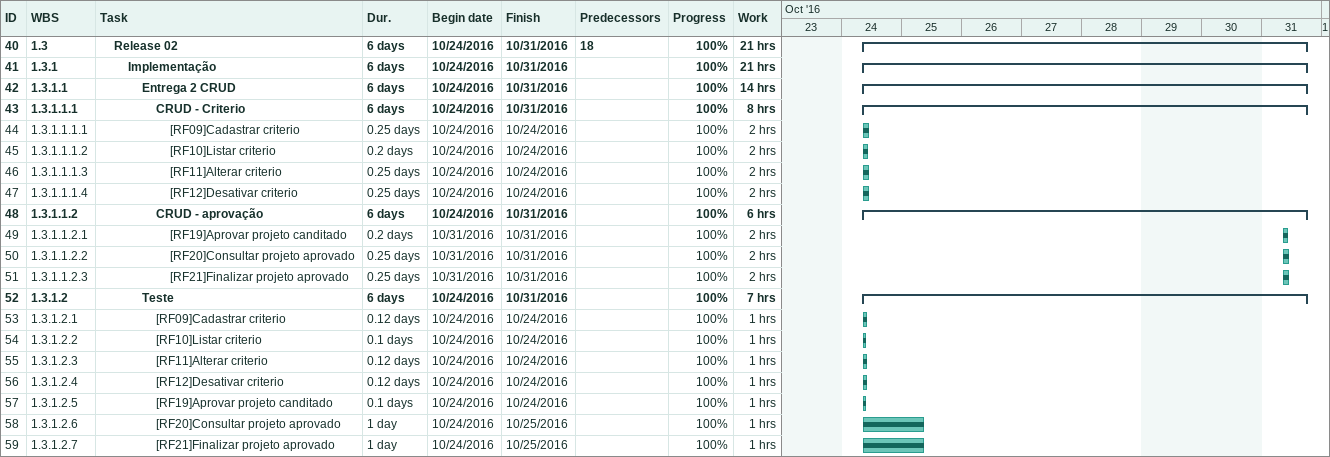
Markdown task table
| ID | WBS | Task | Duration | Start | Finish | Predecessors | % complete | Work (h) |
|---|---|---|---|---|---|---|---|---|
| 40 | 1.3 | **Release 02** | 6d | 2016-10-24 | 2016-10-31 | 18 | 100 | 21 |
| 41 | 1.3.1 | **Implementação** | 6d | 2016-10-24 | 2016-10-31 |  | 100 | 21 |
| 42 | 1.3.1.1 | **Entrega 2 CRUD** | 6d | 2016-10-24 | 2016-10-31 |  | 100 | 14 |
| 43 | 1.3.1.1.1 | **CRUD - Criterio** | 6d | 2016-10-24 | 2016-10-31 |  | 100 | 8 |
| 44 | 1.3.1.1.1.1 | [RF09]Cadastrar criterio | 0.25d | 2016-10-24 | 2016-10-24 |  | 100 | 2 |
| 45 | 1.3.1.1.1.2 | [RF10]Listar criterio | 0.2d | 2016-10-24 | 2016-10-24 |  | 100 | 2 |
| 46 | 1.3.1.1.1.3 | [RF11]Alterar criterio | 0.25d | 2016-10-24 | 2016-10-24 |  | 100 | 2 |
| 47 | 1.3.1.1.1.4 | [RF12]Desativar criterio | 0.25d | 2016-10-24 | 2016-10-24 |  | 100 | 2 |
| 48 | 1.3.1.1.2 | **CRUD - aprovação** | 6d | 2016-10-24 | 2016-10-31 |  | 100 | 6 |
| 49 | 1.3.1.1.2.1 | [RF19]Aprovar projeto canditado | 0.2d | 2016-10-31 | 2016-10-31 |  | 100 | 2 |
| 50 | 1.3.1.1.2.2 | [RF20]Consultar projeto aprovado | 0.25d | 2016-10-31 | 2016-10-31 |  | 100 | 2 |
| 51 | 1.3.1.1.2.3 | [RF21]Finalizar projeto aprovado | 0.25d | 2016-10-31 | 2016-10-31 |  | 100 | 2 |
| 52 | 1.3.1.2 | **Teste** | 6d | 2016-10-24 | 2016-10-31 |  | 100 | 7 |
| 53 | 1.3.1.2.1 | [RF09]Cadastrar criterio | 0.12d | 2016-10-24 | 2016-10-24 |  | 100 | 1 |
| 54 | 1.3.1.2.2 | [RF10]Listar criterio | 0.1d | 2016-10-24 | 2016-10-24 |  | 100 | 1 |
| 55 | 1.3.1.2.3 | [RF11]Alterar criterio | 0.12d | 2016-10-24 | 2016-10-24 |  | 100 | 1 |
| 56 | 1.3.1.2.4 | [RF12]Desativar criterio | 0.12d | 2016-10-24 | 2016-10-24 |  | 100 | 1 |
| 57 | 1.3.1.2.5 | [RF19]Aprovar projeto canditado | 0.1d | 2016-10-24 | 2016-10-24 |  | 100 | 1 |
| 58 | 1.3.1.2.6 | [RF20]Consultar projeto aprovado | 1d | 2016-10-24 | 2016-10-25 |  | 100 | 1 |
| 59 | 1.3.1.2.7 | [RF21]Finalizar projeto aprovado | 1d | 2016-10-24 | 2016-10-25 |  | 100 | 1 |
